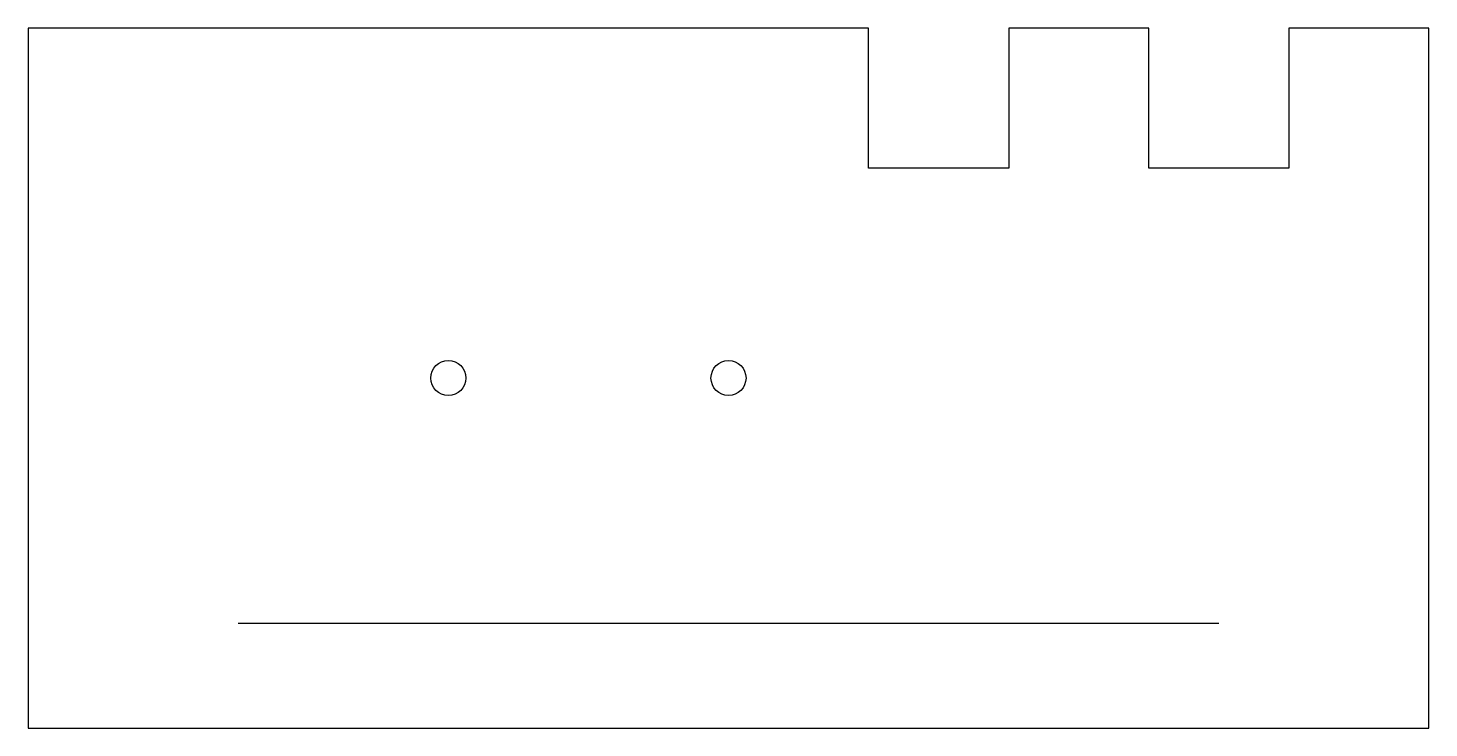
# Model space of a CAD drawing. Header units: millimetres. Extents: x 0 to 200, y 0 to 100.
import ezdxf

# ---------------------------------------------------------------- set-up
doc = ezdxf.new("R2010")
doc.units = ezdxf.units.MM
doc.layers.add('BEND_DOWN', color=7, linetype='Continuous')

msp = doc.modelspace()

# ---------------------------------------------------------------- linework, layer by layer
for p, q in [((120, 100), (0, 100)), ((0, 100), (0, 0)), ((120, 80), (120, 100)), ((160, 100), (140, 100)), ((140, 100), (140, 80)), ((160, 80), (160, 100)), ((200, 100), (180, 100)), ((180, 100), (180, 80)), ((200, 0), (200, 100)), ((140, 80), (120, 80)), ((180, 80), (160, 80)), ((0, 0), (200, 0))]:
    msp.add_line(p, q)
for centre in [(60, 50), (100, 50)]:
    msp.add_circle(centre, 2.5)
at = {"layer": 'BEND_DOWN'}
msp.add_line((30, 15), (170, 15), dxfattribs=at)

doc.saveas('drawing.dxf')
